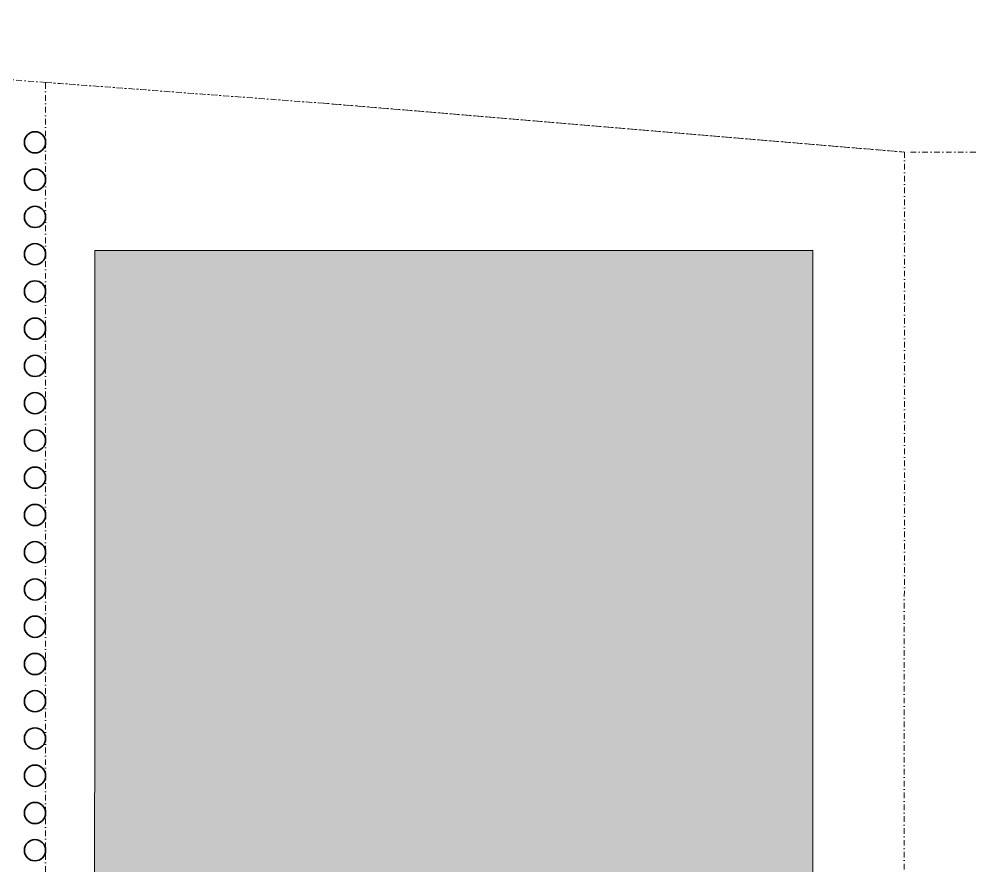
# Model space of a CAD drawing. Header units: millimetres. Extents: x -1659045 to -1497887, y -2983280 to -2858614.
# Drawn here: x -1572051 to -1545190, y -2909620 to -2885682 of the extents above; entities that cross this region are included whole.
import ezdxf

# ---------------------------------------------------------------- set-up
doc = ezdxf.new("R2010")
doc.units = ezdxf.units.MM
doc.header["$MEASUREMENT"] = 0
doc.linetypes.add('Dot & Dashed', pattern=[335.138881, 158.75, -88.194444, 0, -88.194437])
for name, color, linetype, lineweight in [('0_Pen_No__1', 7, 'Continuous', 13), ('0_Pen_No__20', 1, 'Continuous', 0), ('0_Pen_No__6', 5, 'Continuous', 35)]:
    doc.layers.add(name, color=color, linetype=linetype, lineweight=lineweight)
doc.layers.add('0_Pen_No__82', color=7, linetype='Continuous', lineweight=20, true_color=0xaaaaaa)
doc.layers.add('Drawing & Figure_Pen_No__102', color=7, linetype='Continuous', lineweight=13, true_color=0xcccccc)

msp = doc.modelspace()

# ---------------------------------------------------------------- hatches: boundary and pattern name
at = {"layer": 'Drawing & Figure_Pen_No__102', "linetype": 'Continuous', "lineweight": 0, "true_color": 0x333333}
msp.add_hatch(color=250, dxfattribs=at).paths.add_polyline_path([(-1570067, -2927293, 0.410329), (-1562102, -2928067, 0.090568), (-1560770, -2926512), (-1560666, -2926503), (-1560666, -2926503), (-1555967, -2926522), (-1549628, -2926548), (-1549628, -2892227), (-1569908, -2892223), (-1569917, -2922869), (-1570047, -2922869)])

# ---------------------------------------------------------------- linework, layer by layer
at = {"layer": '0_Pen_No__1', "color": 7, "linetype": 'Continuous', "lineweight": 13}
msp.add_lwpolyline([(-1562102, -2928067, 0.090568), (-1560770, -2926512), (-1560666, -2926503), (-1560666, -2926503), (-1555967, -2926522), (-1549628, -2926548), (-1549628, -2892227), (-1569908, -2892223), (-1569917, -2922869), (-1570047, -2922869), (-1570067, -2927293, 0.410329)], format="xyb", close=True, dxfattribs=at)
at = {"layer": '0_Pen_No__20', "color": 1, "linetype": 'Dot & Dashed', "lineweight": 0}
msp.add_lwpolyline([(-1592761, -2953163), (-1571301, -2950346), (-1571301, -2887474), (-1595246, -2885682), (-1594963, -2899449), (-1594511, -2925312), (-1593334, -2944038)], close=True, dxfattribs=at)
at = {"layer": '0_Pen_No__6', "color": 5, "linetype": 'Continuous', "lineweight": 35}
for centre in [(-1571601, -2889169), (-1571601, -2890222), (-1571601, -2891275), (-1571601, -2892328), (-1571601, -2893381), (-1571601, -2894434), (-1571601, -2895487), (-1571601, -2896540), (-1571601, -2897593), (-1571601, -2898646), (-1571601, -2899699), (-1571601, -2900752), (-1571601, -2901805), (-1571601, -2902858), (-1571601, -2903911), (-1571601, -2904963), (-1571601, -2906016), (-1571601, -2907069), (-1571601, -2908122), (-1571601, -2909175)]:
    msp.add_circle(centre, 300, dxfattribs=at)
at = {"layer": '0_Pen_No__82', "color": 253, "linetype": 'Dot & Dashed', "lineweight": 20, "true_color": 0xaaaaaa}
for points in [[(-1497887, -2893454), (-1527629, -2891015), (-1545038, -2889443), (-1547036, -2889443), (-1563437, -2888064), (-1571301, -2887474), (-1571351, -2887471)], [(-1571301, -2887524), (-1571301, -2887474), (-1563437, -2888064), (-1547036, -2889443), (-1547074, -2947098), (-1571301, -2950346)]]:
    msp.add_lwpolyline(points, dxfattribs=at)

doc.saveas('drawing.dxf')
